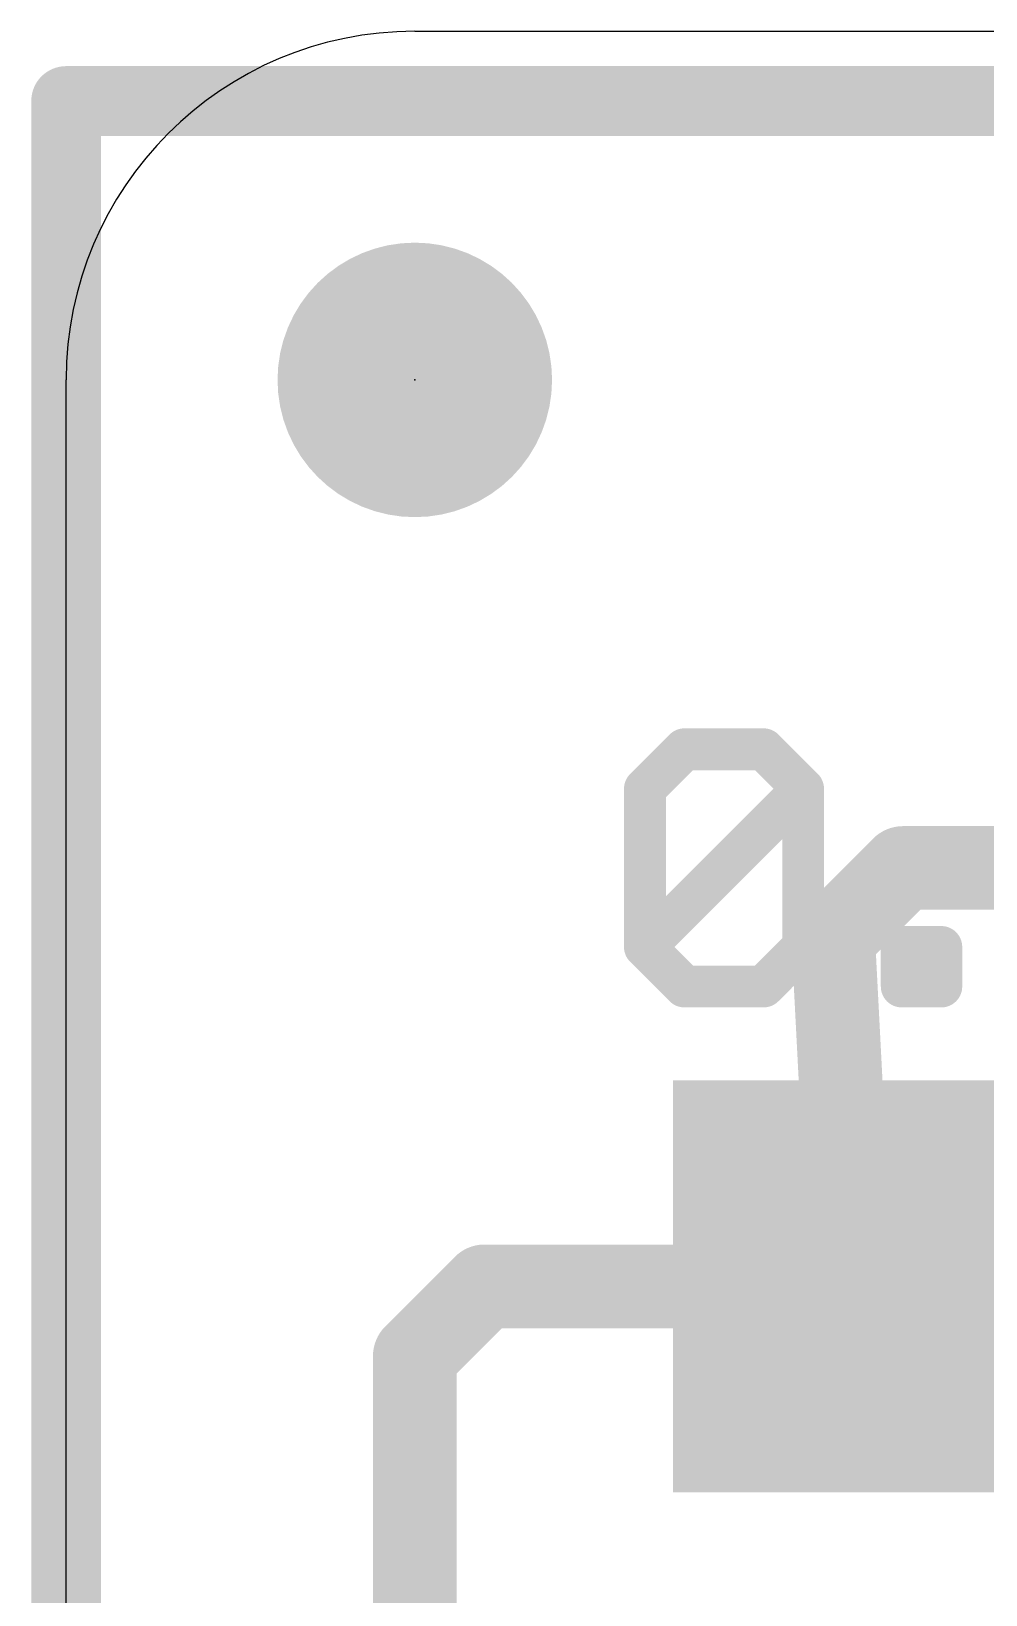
# Model space of a CAD drawing. Extents: x -0.1 to 12.8, y -0.1 to 16.5.
# Drawn here: x -0.13 to 3.35, y 10.81 to 16.51 of the extents above; entities that cross this region are included whole.
import ezdxf

# ---------------------------------------------------------------- set-up
doc = ezdxf.new("R2010")
doc.units = 0
for name, color, linetype in [('1', 12, 'CONTINUOUS'), ('20', 53, 'CONTINUOUS'), ('21', 40, 'CONTINUOUS'), ('23', 40, 'CONTINUOUS')]:
    doc.layers.add(name, color=color, linetype=linetype)

# ---------------------------------------------------------------- blocks, each defined once
blk = doc.blocks.new('PIE')
at = {"const_width": 0.5}
blk.add_lwpolyline([(0, -0.25, 1), (0, 0.25, 1), (0, -0.25)], format="xyb", dxfattribs=at)
blk = doc.blocks.new('RECT')
blk.add_solid([(-0.5, -0.5), (0.5, -0.5), (-0.5, 0.5), (0.5, 0.5)])

msp = doc.modelspace()

# ---------------------------------------------------------------- linework, layer by layer
at = {"layer": '1'}
for points, const_width in [([(0, 0), (0, 16.256)], 0.254), ([(0, 16.256), (12.7, 16.256)], 0.254), ([(2.794, 13.208), (3.048, 13.462)], 0.3048), ([(3.048, 13.462), (7.62, 13.462)], 0.3048), ([(2.86, 11.938), (2.794, 13.208)], 0.3048), ([(1.524, 11.938), (1.27, 11.684)], 0.3048), ([(2.86, 11.938), (1.524, 11.938)], 0.3048), ([(1.27, 11.684), (1.27, 3.81)], 0.3048)]:
    msp.add_lwpolyline(points, dxfattribs=dict(at, const_width=const_width))
for points, const_width in [([(0.0635, 16.256, 1), (-0.0635, 16.256)], 0.127), ([(0, 16.3195, 1), (0, 16.1925)], 0.127), ([(3.048, 13.5382, 1), (3.048, 13.3858)], 0.1524), ([(3.1019, 13.4081, 1), (2.9941, 13.5159)], 0.1524), ([(2.8701, 13.212, 1), (2.7179, 13.204)], 0.1524), ([(2.7401, 13.2619, 1), (2.8479, 13.1541)], 0.1524), ([(1.524, 12.0142, 1), (1.524, 11.8618)], 0.1524), ([(1.5779, 11.8841, 1), (1.4701, 11.9919)], 0.1524), ([(2.86, 11.8618, 1), (2.86, 12.0142)], 0.1524), ([(2.7839, 11.934, 1), (2.9361, 11.942)], 0.1524), ([(1.3462, 11.684, 1), (1.1938, 11.684)], 0.1524), ([(1.2161, 11.7379, 1), (1.3239, 11.6301)], 0.1524)]:
    msp.add_lwpolyline(points, format="xyb", dxfattribs=dict(at, const_width=const_width))
at = {"layer": '20'}
for p, q in [((1.27, 16.51), (11.43, 16.51)), ((0, 1.27), (0, 15.24))]:
    msp.add_line(p, q, dxfattribs=at)
msp.add_arc((1.27, 15.24), 1.27, 90, 180, dxfattribs=at)
at = {"layer": '21', "const_width": 0.1524}
for points in [[(2.1082, 13.7505), (2.2523, 13.8945)], [(2.2523, 13.8945), (2.5404, 13.8945)], [(2.5404, 13.8945), (2.6844, 13.7505)], [(2.1082, 13.1743), (2.1082, 13.7505)], [(2.1082, 13.1743), (2.6844, 13.7505)], [(2.6844, 13.7505), (2.6844, 13.1743)], [(2.2523, 13.0302), (2.1082, 13.1743)], [(2.6844, 13.1743), (2.5404, 13.0302)], [(3.0437, 13.0302), (3.0437, 13.1743)], [(3.0437, 13.1743), (3.1878, 13.1743)], [(3.1878, 13.1743), (3.1878, 13.0302)], [(2.5404, 13.0302), (2.2523, 13.0302)], [(3.1878, 13.0302), (3.0437, 13.0302)]]:
    msp.add_lwpolyline(points, dxfattribs=at)
at = {"layer": '21', "const_width": 0.0762}
for points in [[(2.2523, 13.9326, 1), (2.2523, 13.8564)], [(2.2792, 13.8676, 1), (2.2253, 13.9215)], [(2.5673, 13.9215, 1), (2.5134, 13.8676)], [(2.5404, 13.8564, 1), (2.5404, 13.9326)], [(2.1463, 13.7505, 1), (2.0701, 13.7505)], [(2.0813, 13.7774, 1), (2.1351, 13.7235)], [(2.7225, 13.7505, 1), (2.6463, 13.7505)], [(2.7114, 13.7235, 1), (2.6575, 13.7774)], [(2.6575, 13.7235, 1), (2.7114, 13.7774)], [(2.1351, 13.2012, 1), (2.0813, 13.1473)], [(2.0813, 13.2012, 1), (2.1351, 13.1473)], [(2.7114, 13.1473, 1), (2.6575, 13.2012)], [(3.0818, 13.1743, 1), (3.0056, 13.1743)], [(3.0437, 13.2124, 1), (3.0437, 13.1362)], [(3.2259, 13.1743, 1), (3.1497, 13.1743)], [(3.1878, 13.1362, 1), (3.1878, 13.2124)], [(2.0701, 13.1743, 1), (2.1463, 13.1743)], [(2.6463, 13.1743, 1), (2.7225, 13.1743)], [(2.2523, 13.0683, 1), (2.2523, 12.9921)], [(2.5404, 12.9921, 1), (2.5404, 13.0683)], [(3.0437, 13.0683, 1), (3.0437, 12.9921)], [(3.1878, 12.9921, 1), (3.1878, 13.0683)], [(2.2253, 13.0033, 1), (2.2792, 13.0571)], [(2.5134, 13.0571, 1), (2.5673, 13.0033)], [(3.0056, 13.0302, 1), (3.0818, 13.0302)], [(3.1497, 13.0302, 1), (3.2259, 13.0302)]]:
    msp.add_lwpolyline(points, format="xyb", dxfattribs=at)
at = {"layer": '23'}
msp.add_point((1.27, 15.24), dxfattribs=at)

# ---------------------------------------------------------------- block references
at = {"layer": '1'}
msp.add_blockref('PIE', (1.27, 15.24), dxfattribs=at)
at = {"layer": '1', "xscale": 1.3, "yscale": 1.5, "rotation": 180}
msp.add_blockref('RECT', (2.86, 11.938), dxfattribs=at)

doc.saveas('drawing.dxf')
